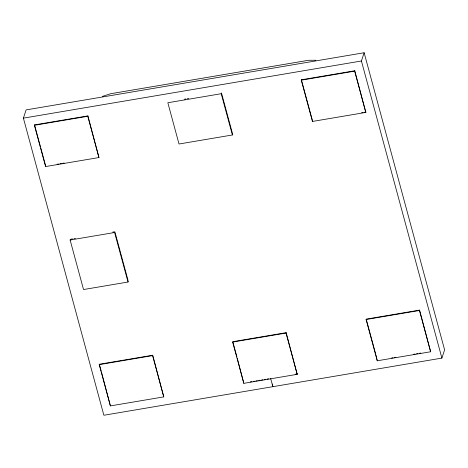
<?xml version="1.0" encoding="UTF-8"?>
<svg xmlns="http://www.w3.org/2000/svg" width="468" height="468" viewBox="0 0 468 468"><rect width="100%" height="100%" fill="white"/><g stroke="black" fill="none" stroke-linecap="round" stroke-linejoin="round"><path stroke-width="0.7" d="M23.4 118.141L26.109 109.898L364.139 52.744L444.6 349.859L441.891 358.102L103.861 415.256L23.4 118.141L361.425 60.992L364.139 52.744M34.404 125.295L34.533 124.903L87.908 115.883L98.953 157.541L45.583 166.561L34.404 125.295L87.779 116.275L87.908 115.883M128.273 281.239L128.016 282.023L83.538 289.546L70.124 240.025L70.387 239.242M128.016 282.023L114.602 232.508L114.865 231.719M99.222 364.642L99.351 364.244L152.726 355.224L163.771 396.882L110.395 405.908L99.222 364.642L152.597 355.616L152.726 355.224M110.395 405.908L101.626 372.639M221.212 93.717L167.836 102.738L179.01 144.004L232.385 134.983L221.212 93.717L221.469 92.927M232.385 134.983L232.643 134.193L221.656 93.629M301.269 80.18L301.398 79.788L354.773 70.762L365.818 112.419L312.443 121.446L301.269 80.18L354.645 71.154L354.773 70.762M232.654 342.079L232.783 341.687L286.159 332.666L297.203 374.324L243.828 383.345L232.654 342.079L286.024 333.058L286.159 332.666M312.443 121.446L312.571 121.054M243.828 383.345L237.329 358.476M270.516 378.834L270.644 378.442L272.873 386.679L272.23 384.023M366.087 319.521L366.216 319.129L419.585 310.103L430.636 351.76L377.261 360.787L366.087 319.521L419.457 310.495L419.585 310.103M377.261 360.787L375.874 354.797M102.433 96.396L110.676 93.723L308.523 60.278L315.888 60.261M184.462 99.187L185.884 98.947M187.311 98.707L188.733 98.461M57.096 164.245L58.518 164.005M59.945 163.765L61.367 163.525M62.788 163.285L64.21 163.039M361.676 112.753L363.098 112.507M364.525 112.267L365.947 112.027M71.101 239.119L72.534 238.879M73.973 238.633L75.406 238.393M112.712 232.087L114.145 231.841M70.124 240.025L114.602 232.508M250.281 381.882L251.685 381.648M253.089 381.408L254.493 381.174M255.897 380.934L257.301 380.695M258.705 380.461L260.109 380.221M261.513 379.987L262.922 379.747M264.326 379.513L265.73 379.273M267.134 379.033L268.538 378.799M295.226 374.283L297.332 373.932M391.622 357.985L393.044 357.745M394.471 357.505L395.893 357.265M413.683 354.258L415.104 354.019M416.532 353.779L417.953 353.533M419.375 353.293L420.802 353.053M361.425 60.992L441.891 358.102M354.645 71.154L365.818 112.419M419.457 310.495L430.636 351.76M301.398 79.788L312.384 120.352M366.403 319.825L375.494 353.399M286.024 333.058L297.203 374.324M232.97 342.389L236.948 357.072M87.779 116.275L98.953 157.541M152.597 355.616L163.771 396.882M115.052 232.421L128.086 280.543M34.533 124.903L40.406 146.589M40.786 147.987L45.712 166.169M99.351 364.244L101.246 371.241"/></g></svg>
